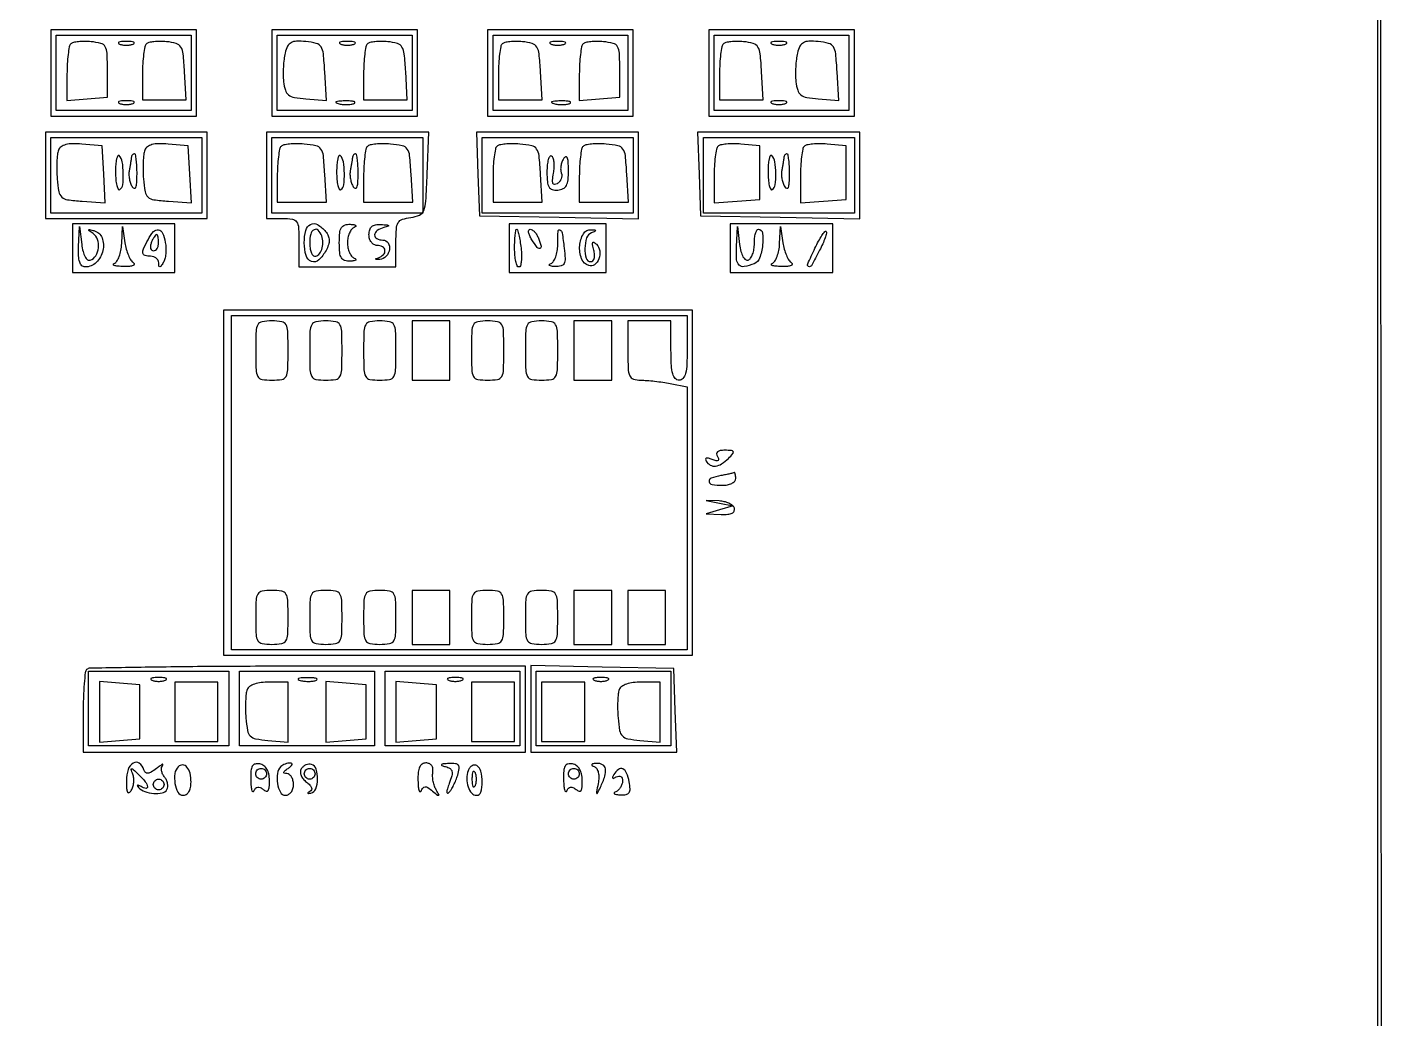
# Model space of a CAD drawing. Extents: x 4 to 1603, y 7 to 792.
# Drawn here: x 1351.6 to 1603, y 417.5 to 601.5 of the extents above; entities that cross this region are included whole.
import ezdxf

# ---------------------------------------------------------------- set-up
doc = ezdxf.new("R2010")
doc.units = 0

msp = doc.modelspace()

# ---------------------------------------------------------------- linework, layer by layer
msp.add_lwpolyline([(1351, 678), (1553, 678), (1552.80414, 734.25, 0.000623), (1552.704277, 755.375293, 0.001263), (1552.563051, 771.99375, 0.001197), (1552.405327, 783.747358, 0.966762), (1552.25845, 783.75), (1551.90862, 777), (1511.95431, 777), (1472, 777), (1472, 783.5), (1472, 790), (1499.336341, 790, 0.001757), (1512.466589, 790.046141, 0.00079), (1529.706332, 790.194555, 0.000782), (1547.917775, 790.408616, 0.001066), (1564.336341, 790.662314), (1602, 791.324629), (1602, 399.662314)], format="xyb")
for points in [[(4.463028, 790.750623, 0.090794), (4.267848, 789.688086, 0.000004), (4.202933, 675.011121, 0.000189), (4.180203, 548.51456, 0.000114), (4.244173, 398.5), (4.5, 7.5), (803.751263, 7.249377), (1603.002525, 6.998755), (1602.751263, 399.249377), (1602.5, 791.5), (803.718854, 791.750623, 0.000059), (387.797189, 791.831666, 0.000332), (164.795027, 791.700628, 0.000012), (5.544081, 791.497643, 0.311183)], [(1359.71406, 598.380727, 0.15038), (1359.434187, 597.852045, 0.015426), (1359.209755, 596.438898, 0.018142), (1359.052116, 594.699347, 0.013524), (1359, 592.772968), (1359, 587.879269), (1362.75, 588.189635), (1366.5, 588.5), (1366.5, 593.5, 0.010841), (1366.431656, 596.651797, 0.11983), (1366.083333, 597.854592, 0.200681), (1365.279819, 598.470885, 0.040158), (1363.46406, 598.797393, 0.023563), (1362.249413, 598.85882, 0.028525), (1361.110172, 598.797672, 0.029193), (1360.179428, 598.638837, 0.140413)], [(1368.75, 598.337719, 0.057986), (1369.320008, 598.181385, 0.037979), (1370, 598.12966, 0.037979), (1370.679992, 598.181385, 0.057986), (1371.25, 598.337719, 0.174857), (1371.459382, 598.525001, 0.447206), (1371.398438, 598.693942, 0.078554), (1370.89144, 598.810911, 0.017491), (1370, 598.842105, 0.017491), (1369.10856, 598.810911, 0.078554), (1368.601562, 598.693942, 0.447206), (1368.540618, 598.525001, 0.174857)], [(1373.71406, 598.380727, 0.149786), (1373.434276, 597.853698, 0.015667), (1373.209755, 596.45663, 0.018316), (1373.052124, 594.736579, 0.013691), (1373, 592.833333), (1373, 588), (1377.05226, 588), (1381.104519, 588), (1380.80226, 593.25, 0.010772), (1380.542779, 596.525481, 0.110728), (1380.116842, 597.805833, 0.190557), (1379.264449, 598.457175, 0.04459), (1377.46406, 598.797393, 0.023563), (1376.249413, 598.85882, 0.028525), (1375.110172, 598.797672, 0.029193), (1374.179428, 598.638837, 0.140413)], [(1399.45623, 596.681629, 0.031282), (1399.244664, 595.540768, 0.016835), (1399.120101, 594.115094, 0.016705), (1399.090641, 592.647877, 0.025119), (1399.171918, 591.370829, 0.045058), (1399.499901, 589.784181, 0.156345), (1400.087773, 588.932364, 0.121568), (1401.157745, 588.461468, 0.022603), (1403.304466, 588.186388), (1407.108931, 587.872775), (1406.804466, 593.186388, 0.010365), (1406.540933, 596.559627, 0.115644), (1406.108324, 597.826922, 0.192433), (1405.22971, 598.469356, 0.038715), (1403.284312, 598.810799, 0.028595), (1401.544215, 598.879005, 0.123012), (1400.551062, 598.611831, 0.153083), (1399.918742, 597.945747, 0.05247)], [(1409.75, 598.337719, 0.057986), (1410.320008, 598.181385, 0.037979), (1411, 598.12966, 0.037979), (1411.679992, 598.181385, 0.057986), (1412.25, 598.337719, 0.174857), (1412.459382, 598.525001, 0.447206), (1412.398438, 598.693942, 0.078554), (1411.89144, 598.810911, 0.017491), (1411, 598.842105, 0.017491), (1410.10856, 598.810911, 0.078554), (1409.601562, 598.693942, 0.447206), (1409.540618, 598.525001, 0.174857)], [(1414.71406, 598.380727, 0.149786), (1414.434276, 597.853698, 0.015667), (1414.209755, 596.45663, 0.018316), (1414.052124, 594.736579, 0.013691), (1414, 592.833333), (1414, 588), (1418.05226, 588), (1422.104519, 588), (1421.80226, 593.25, 0.010772), (1421.542779, 596.525481, 0.110728), (1421.116842, 597.805833, 0.190557), (1420.264449, 598.457175, 0.04459), (1418.46406, 598.797393, 0.023563), (1417.249413, 598.85882, 0.028525), (1416.110172, 598.797672, 0.029193), (1415.179428, 598.638837, 0.140413)], [(1439.71406, 598.380727, 0.149786), (1439.434276, 597.853698, 0.015667), (1439.209755, 596.45663, 0.018316), (1439.052124, 594.736579, 0.013691), (1439, 592.833333), (1439, 588), (1443.05226, 588), (1447.104519, 588), (1446.80226, 593.25, 0.010772), (1446.542779, 596.525481, 0.110728), (1446.116842, 597.805833, 0.190557), (1445.264449, 598.457175, 0.04459), (1443.46406, 598.797393, 0.023563), (1442.249413, 598.85882, 0.028525), (1441.110172, 598.797672, 0.029193), (1440.179428, 598.638837, 0.140413)], [(1448.75, 598.337719, 0.057986), (1449.320008, 598.181385, 0.037979), (1450, 598.12966, 0.037979), (1450.679992, 598.181385, 0.057986), (1451.25, 598.337719, 0.174857), (1451.459382, 598.525001, 0.447206), (1451.398438, 598.693942, 0.078554), (1450.89144, 598.810911, 0.017491), (1450, 598.842105, 0.017491), (1449.10856, 598.810911, 0.078554), (1448.601562, 598.693942, 0.447206), (1448.540618, 598.525001, 0.174857)], [(1454.71406, 598.380727, 0.15038), (1454.434187, 597.852045, 0.015426), (1454.209755, 596.438898, 0.018142), (1454.052116, 594.699347, 0.013524), (1454, 592.772968), (1454, 587.879269), (1457.75, 588.189635), (1461.5, 588.5), (1461.5, 593.5, 0.010841), (1461.431656, 596.651797, 0.11983), (1461.083333, 597.854592, 0.200681), (1460.279819, 598.470885, 0.040158), (1458.46406, 598.797393, 0.023563), (1457.249413, 598.85882, 0.028525), (1456.110172, 598.797672, 0.029193), (1455.179428, 598.638837, 0.140413)], [(1480.71406, 598.380727, 0.149786), (1480.434276, 597.853698, 0.015667), (1480.209755, 596.45663, 0.018316), (1480.052124, 594.736579, 0.013691), (1480, 592.833333), (1480, 588), (1484.05226, 588), (1488.104519, 588), (1487.80226, 593.25, 0.010772), (1487.542779, 596.525481, 0.110728), (1487.116842, 597.805833, 0.190557), (1486.264449, 598.457175, 0.04459), (1484.46406, 598.797393, 0.023563), (1483.249413, 598.85882, 0.028525), (1482.110172, 598.797672, 0.029193), (1481.179428, 598.638837, 0.140413)], [(1489.75, 598.337719, 0.057986), (1490.320008, 598.181385, 0.037979), (1491, 598.12966, 0.037979), (1491.679992, 598.181385, 0.057986), (1492.25, 598.337719, 0.174857), (1492.459382, 598.525001, 0.447206), (1492.398438, 598.693942, 0.078554), (1491.89144, 598.810911, 0.017491), (1491, 598.842105, 0.017491), (1490.10856, 598.810911, 0.078554), (1489.601562, 598.693942, 0.447206), (1489.540618, 598.525001, 0.174857)], [(1494.45623, 596.681629, 0.031282), (1494.244664, 595.540768, 0.016835), (1494.120101, 594.115094, 0.016705), (1494.090641, 592.647877, 0.025119), (1494.171918, 591.370829, 0.045058), (1494.499901, 589.784181, 0.156345), (1495.087773, 588.932364, 0.121568), (1496.157745, 588.461468, 0.022603), (1498.304466, 588.186388), (1502.108931, 587.872775), (1501.804466, 593.186388, 0.010365), (1501.540933, 596.559627, 0.115644), (1501.108324, 597.826922, 0.192433), (1500.22971, 598.469356, 0.038715), (1498.284312, 598.810799, 0.028595), (1496.544215, 598.879005, 0.123012), (1495.551062, 598.611831, 0.153083), (1494.918742, 597.945747, 0.05247)], [(1368.75, 587.337719, 0.057986), (1369.320008, 587.181385, 0.037979), (1370, 587.12966, 0.037979), (1370.679992, 587.181385, 0.057986), (1371.25, 587.337719, 0.174857), (1371.459382, 587.525001, 0.447206), (1371.398438, 587.693942, 0.078554), (1370.89144, 587.810911, 0.017491), (1370, 587.842105, 0.017491), (1369.10856, 587.810911, 0.078554), (1368.601562, 587.693942, 0.447206), (1368.540618, 587.525001, 0.174857)], [(1409.269032, 587.307009, 0.037336), (1410.036634, 587.167106, 0.029507), (1410.880008, 587.127736, 0.030339), (1411.671085, 587.185595, 0.06278), (1412.269032, 587.344063, 0.31318), (1412.386009, 587.52287, 0.333666), (1412.257153, 587.684921, 0.052471), (1411.580113, 587.787295, 0.014395), (1410.5, 587.805051, 0.012823), (1409.431793, 587.764444, 0.080377), (1408.900903, 587.643467, 0.597527), (1408.883358, 587.48334, 0.087174)], [(1449.269032, 587.307009, 0.037336), (1450.036634, 587.167106, 0.029507), (1450.880008, 587.127736, 0.030339), (1451.671085, 587.185595, 0.06278), (1452.269032, 587.344063, 0.31318), (1452.386009, 587.52287, 0.333666), (1452.257153, 587.684921, 0.052471), (1451.580113, 587.787295, 0.014395), (1450.5, 587.805051, 0.012823), (1449.431793, 587.764444, 0.080377), (1448.900903, 587.643467, 0.597527), (1448.883358, 587.48334, 0.087174)], [(1489.75, 587.337719, 0.057986), (1490.320008, 587.181385, 0.037979), (1491, 587.12966, 0.037979), (1491.679992, 587.181385, 0.057986), (1492.25, 587.337719, 0.174857), (1492.459382, 587.525001, 0.447206), (1492.398438, 587.693942, 0.078554), (1491.89144, 587.810911, 0.017491), (1491, 587.842105, 0.017491), (1490.10856, 587.810911, 0.078554), (1489.601562, 587.693942, 0.447206), (1489.540618, 587.525001, 0.174857)], [(1396, 574), (1396, 566), (1399, 566, -0.036189), (1400.801169, 565.869465, -0.212646), (1401.583333, 565.375, -0.135673), (1401.931492, 564.318399, -0.012152), (1402, 561.5), (1402, 557), (1411, 557), (1420, 557), (1420, 561.433578, -0.014484), (1420.076661, 564.079445, -0.117249), (1420.422909, 565.233998, -0.186401), (1421.185299, 565.847278, -0.048613), (1422.75, 566.183578, 0.075009), (1424.372328, 566.622623, 0.201703), (1425.178324, 567.47285, 0.075639), (1425.549502, 569.217355, 0.005246), (1425.792064, 574.25), (1426.084129, 582), (1411.042064, 582), (1396, 582)], [(1357.425329, 578.666006, 0.064188), (1357.229272, 577.858585, 0.016121), (1357.12383, 576.505476, 0.016193), (1357.103223, 574.93786, 0.015679), (1357.183365, 573.355161, 0.022208), (1357.488076, 570.95652, 0.16817), (1358.031004, 569.972053, 0.14994), (1359.097219, 569.475403, 0.016583), (1361.804346, 569.189847), (1366.108691, 568.879693), (1365.804346, 574.189847), (1365.5, 579.5), (1361.741963, 579.810844, 0.024667), (1360.013085, 579.86827, 0.060857), (1358.757899, 579.69435, 0.091132), (1357.910038, 579.294148, 0.146438)], [(1373.425329, 578.666006, 0.064188), (1373.229272, 577.858585, 0.016121), (1373.12383, 576.505476, 0.016193), (1373.103223, 574.93786, 0.015679), (1373.183365, 573.355161, 0.022208), (1373.488076, 570.95652, 0.16817), (1374.031004, 569.972053, 0.14994), (1375.097219, 569.475403, 0.016583), (1377.804346, 569.189847), (1382.108691, 568.879693), (1381.804346, 574.189847), (1381.5, 579.5), (1377.741963, 579.810844, 0.024667), (1376.013085, 579.86827, 0.060857), (1374.757899, 579.69435, 0.091132), (1373.910038, 579.294148, 0.146438)], [(1398.714259, 579.380925, 0.149772), (1398.434399, 578.853788, 0.015672), (1398.209813, 577.456688, 0.01832), (1398.052139, 575.736593, 0.013695), (1398, 573.833333), (1398, 569), (1402.55226, 569), (1407.104519, 569), (1406.80226, 574.25, 0.010352), (1406.535239, 577.657053, 0.127257), (1406.089284, 578.870946, 0.192958), (1405.170321, 579.478741, 0.029794), (1402.964259, 579.797592, 0.020091), (1401.558152, 579.859209, 0.025341), (1400.257328, 579.797953, 0.024855), (1399.200341, 579.640985, 0.148137)], [(1414.714259, 579.380925, 0.149772), (1414.434399, 578.853788, 0.015672), (1414.209813, 577.456688, 0.01832), (1414.052139, 575.736593, 0.013695), (1414, 573.833333), (1414, 569), (1418.55226, 569), (1423.104519, 569), (1422.80226, 574.25, 0.010352), (1422.535239, 577.657053, 0.127257), (1422.089284, 578.870946, 0.192958), (1421.170321, 579.478741, 0.029794), (1418.964259, 579.797592, 0.020091), (1417.558152, 579.859209, 0.025341), (1416.257328, 579.797953, 0.024855), (1415.200341, 579.640985, 0.148137)], [(1438.714259, 579.380925, 0.149772), (1438.434399, 578.853788, 0.015672), (1438.209813, 577.456688, 0.01832), (1438.052139, 575.736593, 0.013695), (1438, 573.833333), (1438, 569), (1442.55226, 569), (1447.104519, 569), (1446.80226, 574.25, 0.010352), (1446.535239, 577.657053, 0.127257), (1446.089284, 578.870946, 0.192958), (1445.170321, 579.478741, 0.029794), (1442.964259, 579.797592, 0.020091), (1441.558152, 579.859209, 0.025341), (1440.257328, 579.797953, 0.024855), (1439.200341, 579.640985, 0.148137)], [(1454.714259, 579.380925, 0.149772), (1454.434399, 578.853788, 0.015672), (1454.209813, 577.456688, 0.01832), (1454.052139, 575.736593, 0.013695), (1454, 573.833333), (1454, 569), (1458.55226, 569), (1463.104519, 569), (1462.80226, 574.25, 0.010352), (1462.535239, 577.657053, 0.127257), (1462.089284, 578.870946, 0.192958), (1461.170321, 579.478741, 0.029794), (1458.964259, 579.797592, 0.020091), (1457.558152, 579.859209, 0.025341), (1456.257328, 579.797953, 0.024855), (1455.200341, 579.640985, 0.148137)], [(1479.714259, 579.380925, 0.150339), (1479.434314, 578.852211, 0.015442), (1479.209813, 577.439798, 0.018154), (1479.052131, 575.70113, 0.013536), (1479, 573.775836), (1479, 568.885004), (1483.25, 569.192502), (1487.5, 569.5), (1487.5, 574.5), (1487.5, 579.5), (1483.964259, 579.797592, 0.020091), (1482.558152, 579.859209, 0.025341), (1481.257328, 579.797953, 0.024855), (1480.200341, 579.640985, 0.148137)], [(1495.714259, 579.380925, 0.150339), (1495.434314, 578.852211, 0.015442), (1495.209813, 577.439798, 0.018154), (1495.052131, 575.70113, 0.013536), (1495, 573.775836), (1495, 568.885004), (1499.25, 569.192502), (1503.5, 569.5), (1503.5, 574.5), (1503.5, 579.5), (1499.964259, 579.797592, 0.020091), (1498.558152, 579.859209, 0.025341), (1497.257328, 579.797953, 0.024855), (1496.200341, 579.640985, 0.148137)], [(1368, 574.60765, 0.019963), (1368.055744, 573.212044, 0.039579), (1368.230953, 572.119122, 0.062268), (1368.484783, 571.449747, 0.433901), (1368.786222, 571.367878, 0.229119), (1369.336734, 572.232911, 0.03355), (1369.441981, 574.369344, 0.035564), (1369.248818, 576.53522, 0.157624), (1368.673899, 577.659434, 0.499401), (1368.417338, 577.623033, 0.071669), (1368.197958, 577.040956, 0.037314), (1368.047184, 575.991858, 0.017039)], [(1370.923489, 577.25, -0.012164), (1370.873569, 576.855882, -0.003452), (1370.776823, 576.245618, -0.003475), (1370.657976, 575.557714, -0.003671), (1370.531643, 574.88402, 0.057073), (1370.474872, 574.164075, 0.037417), (1370.566419, 573.336179, 0.037439), (1370.780144, 572.532031, 0.05755), (1371.092841, 571.88402, 0.188294), (1371.462196, 571.612447, 0.385592), (1371.757347, 571.763964, 0.076267), (1371.935289, 572.606092, 0.012979), (1371.984687, 574.25, 0.012521), (1371.954553, 575.68771, 0.020638), (1371.848627, 576.898438, 0.015839), (1371.69684, 577.837721, 0.359064), (1371.5, 578, 0.142002), (1371.303299, 577.942986, 0.088029), (1371.1244, 577.779688, 0.075298), (1370.990079, 577.536733, 0.06335)], [(1409, 574.60765, 0.019963), (1409.055744, 573.212044, 0.039579), (1409.230953, 572.119122, 0.062268), (1409.484783, 571.449747, 0.433901), (1409.786222, 571.367878, 0.229119), (1410.336734, 572.232911, 0.03355), (1410.441981, 574.369344, 0.035564), (1410.248818, 576.53522, 0.157624), (1409.673899, 577.659434, 0.499401), (1409.417338, 577.623033, 0.071669), (1409.197958, 577.040956, 0.037314), (1409.047184, 575.991858, 0.017039)], [(1411.923489, 577.25, -0.012164), (1411.873569, 576.855882, -0.003452), (1411.776823, 576.245618, -0.003475), (1411.657976, 575.557714, -0.003671), (1411.531643, 574.88402, 0.057073), (1411.474872, 574.164075, 0.037417), (1411.566419, 573.336179, 0.037439), (1411.780144, 572.532031, 0.05755), (1412.092841, 571.88402, 0.188294), (1412.462196, 571.612447, 0.385592), (1412.757347, 571.763964, 0.076267), (1412.935289, 572.606092, 0.012979), (1412.984687, 574.25, 0.012521), (1412.954553, 575.68771, 0.020638), (1412.848627, 576.898438, 0.015839), (1412.69684, 577.837721, 0.359064), (1412.5, 578, 0.142002), (1412.303299, 577.942986, 0.088029), (1412.1244, 577.779688, 0.075298), (1411.990079, 577.536733, 0.06335)], [(1448, 574.621166, 0.020899), (1448.07745, 572.769023, 0.114278), (1448.382214, 571.821366, 0.195567), (1448.982434, 571.369025, 0.083882), (1450, 571.274953, 0.090232), (1450.990844, 571.533413, 0.161878), (1451.596142, 572.104254, 0.101347), (1451.906775, 573.138748, 0.023513), (1451.984687, 574.962804, 0.012675), (1451.937334, 576.557899, 0.087243), (1451.759957, 577.318635, 0.424565), (1451.464046, 577.431599, 0.142988), (1451.077207, 577.090684, 0.056327), (1450.771034, 576.459809, 0.045864), (1450.586838, 575.731241, 0.047586), (1450.543449, 575.019273, 0.083235), (1450.660694, 574.441834, -0.099522), (1450.750609, 573.911719, -0.081342), (1450.640258, 573.346168, -0.079258), (1450.350735, 572.832451, -0.086672), (1449.923185, 572.452526, -0.124038), (1449.408769, 572.289581, -0.331539), (1449.105739, 572.488258, -0.116625), (1449.030131, 573.126029, -0.018673), (1449.220902, 574.375242, 0.032659), (1449.352869, 575.437598, 0.042155), (1449.327355, 576.41989, 0.047851), (1449.165123, 577.196813, 0.180869), (1448.865891, 577.582884, 0.395964), (1448.535843, 577.515819, 0.083153), (1448.254355, 576.933629, 0.047654), (1448.061329, 575.925597, 0.023495)], [(1489, 574.60765, 0.019963), (1489.055744, 573.212044, 0.039579), (1489.230953, 572.119122, 0.062268), (1489.484783, 571.449747, 0.433901), (1489.786222, 571.367878, 0.229119), (1490.336734, 572.232911, 0.03355), (1490.441981, 574.369344, 0.035564), (1490.248818, 576.53522, 0.157624), (1489.673899, 577.659434, 0.499401), (1489.417338, 577.623033, 0.071669), (1489.197958, 577.040956, 0.037314), (1489.047184, 575.991858, 0.017039)], [(1491.923489, 577.25, -0.012164), (1491.873569, 576.855882, -0.003452), (1491.776823, 576.245618, -0.003475), (1491.657976, 575.557714, -0.003671), (1491.531643, 574.88402, 0.057073), (1491.474872, 574.164075, 0.037417), (1491.566419, 573.336179, 0.037439), (1491.780144, 572.532031, 0.05755), (1492.092841, 571.88402, 0.188294), (1492.462196, 571.612447, 0.385592), (1492.757347, 571.763964, 0.076267), (1492.935289, 572.606092, 0.012979), (1492.984687, 574.25, 0.012521), (1492.954553, 575.68771, 0.020638), (1492.848627, 576.898438, 0.015839), (1492.69684, 577.837721, 0.359064), (1492.5, 578, 0.142002), (1492.303299, 577.942986, 0.088029), (1492.1244, 577.779688, 0.075298), (1491.990079, 577.536733, 0.06335)], [(1363.317886, 558.272162, 0.178836), (1364.327549, 559.08086, 0.109038), (1364.820168, 560.546136, 0.106104), (1364.655829, 562.115884, 0.162228), (1363.848393, 563.206304, -0.005656), (1363.117341, 563.731609, -0.312513), (1363.065253, 563.883376, -0.403675), (1363.185467, 563.953533, -0.006782), (1364, 563.743265, -0.235946), (1365.499585, 562.402309, -0.154687), (1365.666859, 560.044519, -0.139221), (1364.42827, 557.844582, -0.197862), (1362.377555, 557, -0.195996), (1361.777066, 557.244791, -0.121262), (1361.369641, 557.90151, -0.067189), (1361.162543, 559.041158, -0.022062), (1361.160037, 560.75), (1361.320074, 564.5), (1361.727923, 561.189295, 0.030425), (1361.972259, 559.872042, 0.063785), (1362.349908, 558.90307, 0.103307), (1362.813252, 558.358423, 0.250393)], [(1371.340233, 557.768563, -0.290788), (1371.465594, 557.501001, -0.279925), (1371.278068, 557.266087, -0.071429), (1370.580742, 557.118468, -0.021805), (1369.5, 557.09426, -0.015875), (1368.421555, 557.151423, -0.057351), (1367.748437, 557.287365, -0.328904), (1367.617967, 557.469571, -0.302003), (1367.75, 557.662281, 0.158211), (1368.241213, 558.073802, 0.048871), (1368.676826, 558.948712, 0.043383), (1369.000387, 560.084243, 0.035914), (1369.149832, 561.333333), (1369.299664, 564.5), (1369.740065, 561.50325, 0.031255), (1369.9941, 560.301997, 0.033488), (1370.391779, 559.170026, 0.035596), (1370.863742, 558.254461, 0.114751)], [(1377.232393, 561.564646, -0.037993), (1377.349091, 560.535721, -0.033722), (1377.316299, 559.4585, -0.035292), (1377.151765, 558.490738, -0.081726), (1376.864283, 557.814646, -0.014819), (1376.434473, 557.179296, -0.221097), (1376.206593, 557.051472, -0.398344), (1376.056536, 557.173354, -0.029567), (1376.015313, 557.75, 0.118755), (1375.894248, 558.226808, 0.099323), (1375.563873, 558.632812, 0.09112), (1375.07407, 558.905509, 0.081749), (1374.5, 559, -0.065247), (1373.467885, 559.13526, -0.298334), (1373.08382, 559.564141, -0.145547), (1373.196307, 560.370564, -0.015936), (1374.035184, 562.065741, -0.051609), (1375.045469, 563.559969, -0.262976), (1375.950337, 563.899368, -0.261241), (1376.712644, 563.299727, -0.051126)], [(1406.946949, 563.563922, -0.065019), (1407.447597, 562.770445, -0.102377), (1407.629792, 561.988684, -0.089281), (1407.496137, 561.122887, -0.040058), (1407.03421, 560.063922, -0.080753), (1405.685153, 558.298695, -0.281899), (1404.341253, 558.015693, -0.244305), (1403.325481, 559.106955, -0.067694), (1403, 561.5, -0.060298), (1403.276211, 563.782062, -0.215256), (1404.162003, 564.91182, -0.26374), (1405.441084, 564.868412, -0.082288)], [(1404, 561.5, 0.034869), (1404.066859, 560.542463, 0.053056), (1404.269271, 559.734375, 0.069203), (1404.56511, 559.179239, 0.240212), (1404.916667, 559, 0.209296), (1405.681601, 559.334864, 0.101579), (1406.244098, 560.266768, 0.084394), (1406.462174, 561.520578, 0.089289), (1406.245704, 562.75, 0.104278), (1405.586255, 563.801368, 0.339929), (1404.824358, 563.914523, 0.207133), (1404.197387, 563.097267, 0.061555)], [(1412.25, 564.337719, 0.133037), (1411.771054, 563.975095, 0.060902), (1411.367188, 563.29608, 0.054085), (1411.092738, 562.42994, 0.049739), (1411, 561.5, 0.049739), (1411.092738, 560.57006, 0.054085), (1411.367188, 559.70392, 0.060902), (1411.771054, 559.024905, 0.133037), (1412.25, 558.662281, -0.095988), (1412.554893, 558.464732, -0.45688), (1412.545312, 558.282867, -0.132944), (1412.203073, 558.139498, -0.023233), (1411.5, 558.078947, -0.085924), (1410.489697, 558.213061, -0.186716), (1409.887218, 558.692917, -0.111068), (1409.579681, 559.660307, -0.021646), (1409.5, 561.5, -0.021646), (1409.579681, 563.339693, -0.111068), (1409.887218, 564.307083, -0.186716), (1410.489697, 564.786939, -0.085924), (1411.5, 564.921053, -0.023233), (1412.203073, 564.860502, -0.132944), (1412.545312, 564.717133, -0.45688), (1412.554893, 564.535268, -0.095988)], [(1417.75, 564.310674, 0.084858), (1416.515944, 563.752278, 0.228942), (1416.045041, 562.941972, 0.308188), (1416.43638, 562.260998, 0.113307), (1417.573324, 562, -0.252185), (1418.545998, 561.476094, -0.188271), (1418.805141, 560.263104, -0.149049), (1418.173101, 558.979778, -0.188426), (1416.988516, 558.415192, -0.010809), (1416.41495, 558.38611, -0.241247), (1416.269139, 558.45554, -0.493409), (1416.296797, 558.557952, -0.016609), (1416.75, 558.727033, 0.113186), (1417.679866, 559.296225, 0.230361), (1417.961349, 560.083752, 0.247674), (1417.512453, 560.746813, 0.12314), (1416.5, 561, -0.130775), (1415.924246, 561.153209, -0.10214), (1415.4375, 561.583333, -0.08892), (1415.111864, 562.230589, -0.072314), (1415, 563, -0.070109), (1415.129471, 563.918817, -0.149531), (1415.51675, 564.514025, -0.135122), (1416.202334, 564.827186, -0.052892), (1417.25, 564.883999, -0.005718), (1418.392295, 564.812001, -0.197309), (1418.62878, 564.693656, -0.541772), (1418.5883, 564.550633, -0.01159)], [(1443.189793, 560.5, -0.021273), (1443.288833, 559.158231, -0.035585), (1443.243606, 558.028125, -0.041434), (1443.083903, 557.215092, -0.335283), (1442.799199, 557, -0.307262), (1442.488963, 557.210524, -0.038489), (1442.234765, 558.028125, -0.034612), (1442.057786, 559.158554, -0.021529), (1442, 560.5, -0.010473), (1442.028111, 561.841922, -0.017314), (1442.114737, 562.971875, -0.011422), (1442.235453, 563.867463, -0.368991), (1442.390594, 564, -0.337893), (1442.561027, 563.869979, -0.010728), (1442.786479, 562.971875, -0.016747), (1443.004996, 561.841768, -0.010324)], [(1446.41655, 562.356872, -0.023359), (1446.914968, 560.851327, -0.420577), (1446.68543, 560.453433, -0.305166), (1446.160953, 560.63959, -0.019778), (1445.203671, 562.045478, -0.03178), (1444.798919, 562.795782, -0.067431), (1444.60642, 563.425859, -0.130593), (1444.646578, 563.834884, -0.31296), (1444.884537, 564, -0.147285), (1445.275462, 563.882291, -0.058929), (1445.706429, 563.517331, -0.051509), (1446.108616, 562.985515, -0.044569)], [(1451.189793, 560.5, -0.017329), (1451.349009, 558.552292, -0.12415), (1451.162802, 557.634297, -0.223224), (1450.618, 557.189768, -0.071031), (1449.549199, 557.078947, -0.022728), (1448.827727, 557.139661, -0.125937), (1448.46914, 557.282867, -0.457969), (1448.45429, 557.464979, -0.102787), (1448.75, 557.662281, 0.156004), (1449.230111, 558.060995, 0.054536), (1449.632812, 558.875274, 0.047701), (1449.907737, 559.930008, 0.039935), (1450, 561.083333, -0.010145), (1450.052614, 563.676173, -0.541786), (1450.408812, 563.888329, -0.246607), (1450.813298, 563.335182, -0.007902)], [(1456.25, 563.337719, 0.221976), (1455.35992, 562.38305, 0.072263), (1455.026907, 560.434367, 0.080819), (1455.275509, 558.621821, 0.329505), (1456.116631, 558, 0.201535), (1456.512706, 558.166405, 0.131144), (1456.760359, 558.604497, 0.084489), (1456.818854, 559.289931, 0.043111), (1456.672581, 560.14405, -0.014405), (1456.441745, 561.143559, -0.163596), (1456.492068, 561.540333, -0.456411), (1456.715714, 561.600781, -0.048294), (1457.188732, 561.211268, -0.16703), (1457.774989, 560.011115, -0.118517), (1457.605348, 558.510172, -0.142517), (1456.814869, 557.429658, -0.249353), (1455.749474, 557.249708, -0.227611), (1454.422043, 558.534329, -0.106499), (1454.075355, 560.9595, -0.117669), (1454.765136, 563.154597, -0.280423), (1456.218615, 563.921053, -0.011982), (1456.873211, 563.864951, -0.36718), (1456.97782, 563.754345, -0.30932), (1456.89123, 563.611907, -0.01027)], [(1485.317886, 558.286913, 0.162113), (1485.768671, 558.632467, 0.059579), (1486.141174, 559.354427, 0.051173), (1486.388383, 560.302529, 0.041941), (1486.460579, 561.347617, -0.028178), (1486.502759, 562.363918, -0.044467), (1486.664631, 563.220863, -0.055766), (1486.909157, 563.820874, -0.274712), (1487.210579, 564, -0.381192), (1487.996641, 563.298834, -0.059409), (1487.986141, 561.033791, -0.053475), (1487.426498, 558.64536, -0.220309), (1486.418213, 557.606989, -0.041924), (1484.573288, 557.071258, -0.246365), (1483.636606, 557.344971, -0.189058), (1483.176029, 558.350079, -0.024662), (1483.160037, 560.75), (1483.320074, 564.5), (1483.727923, 561.189295, 0.030129), (1483.972404, 559.866908, 0.064617), (1484.348893, 558.902272, 0.106245), (1484.811678, 558.366958, 0.249711)], [(1493.340233, 557.768563, -0.290788), (1493.465594, 557.501001, -0.279925), (1493.278068, 557.266087, -0.071429), (1492.580742, 557.118468, -0.021805), (1491.5, 557.09426, -0.015875), (1490.421555, 557.151423, -0.057351), (1489.748437, 557.287365, -0.328904), (1489.617967, 557.469571, -0.302003), (1489.75, 557.662281, 0.158211), (1490.241213, 558.073802, 0.048871), (1490.676826, 558.948712, 0.043383), (1491.000387, 560.084243, 0.035914), (1491.149832, 561.333333), (1491.299664, 564.5), (1491.740065, 561.50325, 0.031255), (1491.9941, 560.301997, 0.033488), (1492.391779, 559.170026, 0.035596), (1492.863742, 558.254461, 0.114751)], [(1498.548056, 560.09293, -0.006409), (1497.028634, 557.244769, -0.393992), (1496.526761, 557.079968, -0.410078), (1496.346039, 557.561392, -0.006439), (1497.695403, 560.487443, -0.01281), (1498.361531, 561.796894, -0.022706), (1498.985817, 562.834561, -0.020544), (1499.517483, 563.566674, -0.448677), (1499.75296, 563.580373, -0.267888), (1499.833385, 563.28036, -0.017773), (1499.561756, 562.3932, -0.021855), (1499.132397, 561.306767, -0.014297)], [(1374.638374, 561.5, 0.055937), (1374.488865, 560.925634, 0.100118), (1374.516384, 560.440625, 0.147206), (1374.710807, 560.122486, 0.184534), (1375.031385, 560, 0.152681), (1375.400789, 560.115494, 0.098158), (1375.715469, 560.440625, 0.08088), (1375.92777, 560.926468, 0.062722), (1376, 561.5, 0.024748), (1375.971531, 562.074824, 0.039339), (1375.884553, 562.559375, 0.046727), (1375.758929, 562.903916, 0.289661), (1375.606989, 563, 0.222225), (1375.420671, 562.912889, 0.030693), (1375.160341, 562.559375, 0.030395), (1374.887494, 562.074558, 0.02136)], [(1474, 542, -0.010614), (1473.935548, 538.964058, -0.050675), (1473.6875, 537.25, -0.113455), (1473.22303, 536.337712, -0.222027), (1472.5, 536, -0.211442), (1471.784456, 536.316753, -0.118311), (1471.318182, 537.166667, -0.054498), (1471.066617, 538.752068, -0.01212), (1471, 541.5), (1471, 547), (1467, 547), (1463, 547), (1463, 541.5, 0.008843), (1463.059151, 538.155807, 0.093335), (1463.357955, 536.828947, 0.216608), (1464.042601, 536.208134, 0.077634), (1465.375, 536, -0.019329), (1466.50622, 535.956253, -0.008961), (1467.970313, 535.816406, -0.008862), (1469.504952, 535.614407, -0.0122), (1470.875, 535.375), (1474, 534.75), (1474, 510.375), (1474, 486), (1431.75, 486), (1389.5, 486), (1389.5, 517), (1389.5, 548), (1431.75, 548), (1474, 548)], [(1394, 541.5, 0.008002), (1394.057336, 537.917511, 0.11737), (1394.386364, 536.708333, 0.230406), (1395.16795, 536.152071, 0.041432), (1397, 536, 0.041432), (1398.83205, 536.152071, 0.230406), (1399.613636, 536.708333, 0.11737), (1399.942664, 537.917511, 0.008002), (1400, 541.5, 0.008002), (1399.942664, 545.082489, 0.11737), (1399.613636, 546.291667, 0.230406), (1398.83205, 546.847929, 0.041432), (1397, 547, 0.041432), (1395.16795, 546.847929, 0.230406), (1394.386364, 546.291667, 0.11737), (1394.057336, 545.082489, 0.008002)], [(1404, 541.5, 0.008002), (1404.057336, 537.917511, 0.11737), (1404.386364, 536.708333, 0.230406), (1405.16795, 536.152071, 0.041432), (1407, 536, 0.041432), (1408.83205, 536.152071, 0.230406), (1409.613636, 536.708333, 0.11737), (1409.942664, 537.917511, 0.008002), (1410, 541.5, 0.008002), (1409.942664, 545.082489, 0.11737), (1409.613636, 546.291667, 0.230406), (1408.83205, 546.847929, 0.041432), (1407, 547, 0.041432), (1405.16795, 546.847929, 0.230406), (1404.386364, 546.291667, 0.11737), (1404.057336, 545.082489, 0.008002)], [(1414, 541.5, 0.008002), (1414.057336, 537.917511, 0.11737), (1414.386364, 536.708333, 0.230406), (1415.16795, 536.152071, 0.041432), (1417, 536, 0.041432), (1418.83205, 536.152071, 0.230406), (1419.613636, 536.708333, 0.11737), (1419.942664, 537.917511, 0.008002), (1420, 541.5, 0.008002), (1419.942664, 545.082489, 0.11737), (1419.613636, 546.291667, 0.230406), (1418.83205, 546.847929, 0.041432), (1417, 547, 0.041432), (1415.16795, 546.847929, 0.230406), (1414.386364, 546.291667, 0.11737), (1414.057336, 545.082489, 0.008002)], [(1434, 541.5, 0.008002), (1434.057336, 537.917511, 0.11737), (1434.386364, 536.708333, 0.230406), (1435.16795, 536.152071, 0.041432), (1437, 536, 0.041432), (1438.83205, 536.152071, 0.230406), (1439.613636, 536.708333, 0.11737), (1439.942664, 537.917511, 0.008002), (1440, 541.5, 0.008002), (1439.942664, 545.082489, 0.11737), (1439.613636, 546.291667, 0.230406), (1438.83205, 546.847929, 0.041432), (1437, 547, 0.041432), (1435.16795, 546.847929, 0.230406), (1434.386364, 546.291667, 0.11737), (1434.057336, 545.082489, 0.008002)], [(1444, 541.5, 0.008002), (1444.057336, 537.917511, 0.11737), (1444.386364, 536.708333, 0.230406), (1445.16795, 536.152071, 0.041432), (1447, 536, 0.041432), (1448.83205, 536.152071, 0.230406), (1449.613636, 536.708333, 0.11737), (1449.942664, 537.917511, 0.008002), (1450, 541.5, 0.008002), (1449.942664, 545.082489, 0.11737), (1449.613636, 546.291667, 0.230406), (1448.83205, 546.847929, 0.041432), (1447, 547, 0.041432), (1445.16795, 546.847929, 0.230406), (1444.386364, 546.291667, 0.11737), (1444.057336, 545.082489, 0.008002)], [(1479.605028, 521.830061, -0.061279), (1479.827529, 521.346402, -0.366135), (1479.729116, 521.109141, -0.188108), (1479.36544, 521.071261, -0.024586), (1478.612107, 521.318607, 0.030019), (1477.945997, 521.529329, 0.134966), (1477.541276, 521.520447, 0.342795), (1477.403393, 521.327332, 0.128996), (1477.507079, 520.988546, 0.128742), (1478.279404, 520.2528, 0.158332), (1479.251917, 520.064742, 0.11485), (1480.393621, 520.483748, 0.051285), (1481.642857, 521.5, 0.015337), (1482.478265, 522.388293, 0.288078), (1482.537783, 522.75, 0.285487), (1482.237504, 522.962895, 0.01514), (1481.012412, 523, 0.039254), (1480.135146, 522.931022, 0.134959), (1479.619623, 522.697561, 0.234399), (1479.453492, 522.32231, 0.128163)], [(1480.25, 518.294267, 0.037154), (1478.45482, 517.80795, 0.356668), (1478.071537, 517.178238, 0.33401), (1478.61222, 516.635129, 0.035745), (1480.5, 516.5, 0.048028), (1481.456773, 516.592117, 0.068025), (1482.265625, 516.867188, 0.088204), (1482.810654, 517.272647, 0.191087), (1483, 517.75, 0.018906), (1482.982222, 518.220006, 0.036311), (1482.926563, 518.592809, 0.051756), (1482.846286, 518.831676, 0.43521), (1482.75, 518.863818, -0.065829), (1482.567853, 518.793731, -0.002963), (1481.9125, 518.640337, -0.004927), (1481.130151, 518.470194, -0.003502)], [(1480, 513.20005), (1482.5, 512.707109), (1480, 511.953235), (1477.5, 511.19936), (1480.333333, 511.09968, 0.029936), (1481.543874, 511.129572, 0.089921), (1482.338938, 511.344403, 0.172775), (1482.72336, 511.728853, 0.192439), (1482.756214, 512.25, 0.142262), (1482.423748, 512.736071, 0.061234), (1481.754611, 513.161158, 0.053664), (1480.880158, 513.466962, 0.047382), (1479.922881, 513.596496), (1477.5, 513.692991)], [(1394, 492, 0.009722), (1394.062224, 488.800013, 0.126045), (1394.4, 487.666667, 0.222479), (1395.180755, 487.14102, 0.0387), (1397, 487, 0.0387), (1398.819245, 487.14102, 0.222479), (1399.6, 487.666667, 0.126045), (1399.937776, 488.800013, 0.009722), (1400, 492, 0.009722), (1399.937776, 495.199987, 0.126045), (1399.6, 496.333333, 0.222479), (1398.819245, 496.85898, 0.0387), (1397, 497, 0.0387), (1395.180755, 496.85898, 0.222479), (1394.4, 496.333333, 0.126045), (1394.062224, 495.199987, 0.009722)], [(1404, 492, 0.009722), (1404.062224, 488.800013, 0.126045), (1404.4, 487.666667, 0.222479), (1405.180755, 487.14102, 0.0387), (1407, 487, 0.0387), (1408.819245, 487.14102, 0.222479), (1409.6, 487.666667, 0.126045), (1409.937776, 488.800013, 0.009722), (1410, 492, 0.009722), (1409.937776, 495.199987, 0.126045), (1409.6, 496.333333, 0.222479), (1408.819245, 496.85898, 0.0387), (1407, 497, 0.0387), (1405.180755, 496.85898, 0.222479), (1404.4, 496.333333, 0.126045), (1404.062224, 495.199987, 0.009722)], [(1414, 492, 0.009722), (1414.062224, 488.800013, 0.126045), (1414.4, 487.666667, 0.222479), (1415.180755, 487.14102, 0.0387), (1417, 487, 0.0387), (1418.819245, 487.14102, 0.222479), (1419.6, 487.666667, 0.126045), (1419.937776, 488.800013, 0.009722), (1420, 492, 0.009722), (1419.937776, 495.199987, 0.126045), (1419.6, 496.333333, 0.222479), (1418.819245, 496.85898, 0.0387), (1417, 497, 0.0387), (1415.180755, 496.85898, 0.222479), (1414.4, 496.333333, 0.126045), (1414.062224, 495.199987, 0.009722)], [(1434, 492, 0.009722), (1434.062224, 488.800013, 0.126045), (1434.4, 487.666667, 0.222479), (1435.180755, 487.14102, 0.0387), (1437, 487, 0.0387), (1438.819245, 487.14102, 0.222479), (1439.6, 487.666667, 0.126045), (1439.937776, 488.800013, 0.009722), (1440, 492, 0.009722), (1439.937776, 495.199987, 0.126045), (1439.6, 496.333333, 0.222479), (1438.819245, 496.85898, 0.0387), (1437, 497, 0.0387), (1435.180755, 496.85898, 0.222479), (1434.4, 496.333333, 0.126045), (1434.062224, 495.199987, 0.009722)], [(1444, 492, 0.009722), (1444.062224, 488.800013, 0.126045), (1444.4, 487.666667, 0.222479), (1445.180755, 487.14102, 0.0387), (1447, 487, 0.0387), (1448.819245, 487.14102, 0.222479), (1449.6, 487.666667, 0.126045), (1449.937776, 488.800013, 0.009722), (1450, 492, 0.009722), (1449.937776, 495.199987, 0.126045), (1449.6, 496.333333, 0.222479), (1448.819245, 496.85898, 0.0387), (1447, 497, 0.0387), (1445.180755, 496.85898, 0.222479), (1444.4, 496.333333, 0.126045), (1444.062224, 495.199987, 0.009722)], [(1362.643003, 482.30967, 0.170388), (1362.387557, 481.777958, 0.007472), (1362.188882, 479.701382, 0.011941), (1362.046677, 477.189807, 0.00817), (1362, 474.333333), (1362, 467), (1403, 467), (1444, 467), (1444, 474.965483), (1444, 482.930965), (1403.643003, 482.941819, 0.001492), (1388.124144, 482.899682, 0.002429), (1374.951992, 482.760602, 0.000336), (1363.262821, 482.572514, 0.19456)], [(1374.75, 480.337719, 0.057986), (1375.320008, 480.181385, 0.037979), (1376, 480.12966, 0.037979), (1376.679992, 480.181385, 0.057986), (1377.25, 480.337719, 0.174857), (1377.459382, 480.525001, 0.447206), (1377.398438, 480.693942, 0.078554), (1376.89144, 480.810911, 0.017491), (1376, 480.842105, 0.017491), (1375.10856, 480.810911, 0.078554), (1374.601562, 480.693942, 0.447206), (1374.540618, 480.525001, 0.174857)], [(1402.269032, 480.307009, 0.037336), (1403.036634, 480.167106, 0.029507), (1403.880008, 480.127736, 0.030339), (1404.671085, 480.185595, 0.06278), (1405.269032, 480.344063, 0.31318), (1405.386009, 480.52287, 0.333666), (1405.257153, 480.684921, 0.052471), (1404.580113, 480.787295, 0.014395), (1403.5, 480.805051, 0.012823), (1402.431793, 480.764444, 0.080377), (1401.900903, 480.643467, 0.597527), (1401.883358, 480.48334, 0.087174)], [(1429.75, 480.337719, 0.057986), (1430.320008, 480.181385, 0.037979), (1431, 480.12966, 0.037979), (1431.679992, 480.181385, 0.057986), (1432.25, 480.337719, 0.174857), (1432.459382, 480.525001, 0.447206), (1432.398438, 480.693942, 0.078554), (1431.89144, 480.810911, 0.017491), (1431, 480.842105, 0.017491), (1430.10856, 480.810911, 0.078554), (1429.601562, 480.693942, 0.447206), (1429.540618, 480.525001, 0.174857)], [(1456.75, 480.337719, 0.057986), (1457.320008, 480.181385, 0.037979), (1458, 480.12966, 0.037979), (1458.679992, 480.181385, 0.057986), (1459.25, 480.337719, 0.174857), (1459.459382, 480.525001, 0.447206), (1459.398438, 480.693942, 0.078554), (1458.89144, 480.810911, 0.017491), (1458, 480.842105, 0.017491), (1457.10856, 480.810911, 0.078554), (1456.601562, 480.693942, 0.447206), (1456.540618, 480.525001, 0.174857)], [(1392.401981, 478.605161, 0.065634), (1392.214583, 477.823593, 0.015659), (1392.116972, 476.487603, 0.015832), (1392.101498, 474.93339, 0.015062), (1392.183365, 473.355161, 0.021678), (1392.477724, 471.018178, 0.152348), (1392.99211, 470.008082, 0.156673), (1393.982424, 469.484188, 0.023303), (1396.25, 469.189635), (1400, 468.879269), (1400, 474.439635), (1400, 480), (1396.468615, 480, 0.032742), (1395.005698, 479.904099, 0.049916), (1393.767735, 479.613362, 0.061912), (1392.857887, 479.169259, 0.157953)], [(1461.401981, 478.605161, 0.065634), (1461.214583, 477.823593, 0.015659), (1461.116972, 476.487603, 0.015832), (1461.101498, 474.93339, 0.015062), (1461.183365, 473.355161, 0.021678), (1461.477724, 471.018178, 0.152348), (1461.99211, 470.008082, 0.156673), (1462.982424, 469.484188, 0.023303), (1465.25, 469.189635), (1469, 468.879269), (1469, 474.439635), (1469, 480), (1465.468615, 480, 0.032742), (1464.005698, 479.904099, 0.049916), (1462.767735, 479.613362, 0.061912), (1461.857887, 479.169259, 0.157953)], [(1370.015313, 461.75, 0.012996), (1370.060945, 460.264213, 0.100675), (1370.236859, 459.595859, 0.445617), (1370.527433, 459.514079, 0.111046), (1370.922793, 459.909316, 0.069692), (1371.220047, 460.565746, 0.047403), (1371.376187, 461.371909, 0.047251), (1371.377959, 462.196732, 0.067415), (1371.213434, 462.909316, -0.013352), (1370.90632, 463.791998, -0.533131), (1371.013945, 463.927436, -0.172156), (1371.301067, 463.798787, -0.004649), (1372.305954, 462.821429, -0.025345), (1373.513614, 461.496978, -0.123427), (1373.94552, 460.58669, -0.522647), (1373.652437, 460.281885, -0.091249), (1372.75, 460.601308, 0.017319), (1372.298716, 460.840604, 0.183823), (1372.09507, 460.858845, 0.507576), (1372.055194, 460.751989, 0.039005), (1372.27577, 460.467889, 0.121769), (1373.42476, 459.698085, 0.067637), (1375.082852, 459.339677, 0.07135), (1376.658232, 459.441659, 0.205345), (1377.535703, 460.057769, 0.116586), (1377.699001, 460.548155, 0.069238), (1377.668724, 461.166442, 0.063269), (1377.459201, 461.812618, 0.063284), (1377.094766, 462.385814, -0.063665), (1376.738255, 462.947488, -0.071364), (1376.551606, 463.559709, -0.081402), (1376.556717, 464.126878, -0.13364), (1376.758676, 464.559042, 0.211133), (1376.801216, 464.703325, 0.517228), (1376.720404, 464.746086, 0.037921), (1376.282799, 464.481515, 0.00868), (1375.587379, 463.967032, -0.022911), (1374.610722, 463.286613, -0.118027), (1373.990993, 463.075921, -0.229554), (1373.564208, 463.235855, -0.10951), (1373.254045, 463.75, 0.153703), (1372.393549, 464.930987, 0.306409), (1371.288948, 464.976794, 0.17667), (1370.333835, 463.765912, 0.080886)], [(1379.63948, 464.306147, 0.162768), (1379.006107, 463.036371, 0.075333), (1379.025504, 461.170117, 0.083344), (1379.573977, 459.553459, 0.276062), (1380.5, 459, 0.1393), (1381.115743, 459.17494, 0.117066), (1381.596373, 459.656831, 0.088683), (1381.900008, 460.430217, 0.049343), (1382, 461.440983, 0.056552), (1381.813511, 463.084539, 0.11631), (1381.244782, 464.239559, 0.2139), (1380.461201, 464.627999, 0.209008)], [(1393.078947, 461.823324, 0.014937), (1393.143288, 460.624606, 0.050651), (1393.286954, 459.855674, 0.280486), (1393.476797, 459.683042, 0.359444), (1393.676193, 459.791738, -0.076955), (1393.980305, 460.304659, -0.179568), (1394.360445, 460.525685, -0.159494), (1394.826353, 460.457643, -0.057911), (1395.393053, 460.088758, 0.099129), (1395.945795, 459.790294, 0.328886), (1396.312866, 459.91931, 0.134265), (1396.516298, 460.512471, 0.020125), (1396.545807, 461.783444, 0.047), (1396.414775, 462.959469, 0.082854), (1396.062046, 463.868286, 0.102409), (1395.49885, 464.48551, 0.109647), (1394.75, 464.809747, 0.101738), (1393.891773, 464.798942, 0.214524), (1393.367851, 464.410478, 0.113103), (1393.109557, 463.528522, 0.020853)], [(1396, 463, -0.099038), (1395.923658, 462.618362, -0.097945), (1395.70625, 462.29375, -0.097945), (1395.381638, 462.076342, -0.099038), (1395, 462, -0.099038), (1394.618362, 462.076342, -0.097945), (1394.29375, 462.29375, -0.097945), (1394.076342, 462.618362, -0.099038), (1394, 463, -0.099038), (1394.076342, 463.381638, -0.097945), (1394.29375, 463.70625, -0.097945), (1394.618362, 463.923658, -0.099038), (1395, 464, -0.099038), (1395.381638, 463.923658, -0.097945), (1395.70625, 463.70625, -0.097945), (1395.923658, 463.381638, -0.099038)], [(1398.666667, 464.333333, 0.160479), (1398.019164, 463.049602, 0.076123), (1398.024866, 461.175783, 0.084686), (1398.568426, 459.557061, 0.276183), (1399.5, 459, 0.130775), (1400.075754, 459.153209, 0.10214), (1400.5625, 459.583333, 0.08892), (1400.888136, 460.230589, 0.072314), (1401, 461, 0.060533), (1400.90693, 461.765941, 0.078496), (1400.632812, 462.416998, 0.095937), (1400.226823, 462.855898, 0.156456), (1399.75, 463.015313, -0.066727), (1399.295085, 463.081977, -0.405416), (1399.1875, 463.269141, -0.167501), (1399.378141, 463.559769, -0.021149), (1400, 464, 0.030864), (1400.509057, 464.375421, 0.118892), (1400.741146, 464.689119, 0.342256), (1400.687626, 464.890938, 0.160847), (1400.416667, 464.984687, 0.053488), (1399.952985, 464.941562, 0.039195), (1399.455729, 464.799669, 0.039908), (1399.000766, 464.58765, 0.067486)], [(1402.438866, 463.901083, 0.136615), (1402.275446, 463.337074, 0.096336), (1402.395304, 462.684348, 0.080729), (1402.785585, 462.025504, 0.060956), (1403.400228, 461.449297, -0.039092), (1404.046422, 460.894417, -0.111177), (1404.360625, 460.395134, -0.20079), (1404.337673, 459.986161, -0.167662), (1404.028003, 459.676001, 0.018138), (1403.66204, 459.480695, 0.446203), (1403.641195, 459.380398, 0.277247), (1403.76606, 459.328278, 0.013606), (1404.225, 459.408333, 0.260187), (1405.12863, 460.18345, 0.082879), (1405.47073, 461.988155, 0.081254), (1405.210272, 463.833802, 0.241195), (1404.341641, 464.719453, 0.10464), (1403.843, 464.776157, 0.077879), (1403.304877, 464.638331, 0.074119), (1402.810376, 464.332322, 0.078941)], [(1405, 463, -0.099038), (1404.923658, 462.618362, -0.097945), (1404.70625, 462.29375, -0.097945), (1404.381638, 462.076342, -0.099038), (1404, 462, -0.099038), (1403.618362, 462.076342, -0.097945), (1403.29375, 462.29375, -0.097945), (1403.076342, 462.618362, -0.099038), (1403, 463, -0.099038), (1403.076342, 463.381638, -0.097945), (1403.29375, 463.70625, -0.097945), (1403.618362, 463.923658, -0.099038), (1404, 464, -0.099038), (1404.381638, 463.923658, -0.097945), (1404.70625, 463.70625, -0.097945), (1404.923658, 463.381638, -0.099038)], [(1424.078947, 461.75, 0.015258), (1424.143181, 460.57902, 0.052727), (1424.286954, 459.834135, 0.295667), (1424.476775, 459.674311, 0.340873), (1424.676193, 459.791738, -0.067055), (1425.016003, 460.39149, -0.234513), (1425.402819, 460.583476, -0.147408), (1425.924694, 460.426201, -0.023855), (1426.789204, 459.791738, 0.004011), (1427.720525, 459.04965, 0.245489), (1427.923207, 459.012074, 0.481626), (1427.975099, 459.143917, 0.006501), (1427.466917, 460, -0.054526), (1427.136615, 460.70203, -0.034918), (1426.903856, 461.573438, -0.034884), (1426.794373, 462.470362, -0.053746), (1426.837817, 463.25, 0.077786), (1426.843319, 463.955861, 0.121129), (1426.613974, 464.516118, 0.132797), (1426.170406, 464.872705, 0.103636), (1425.562858, 465, 0.143486), (1424.861034, 464.794363, 0.144091), (1424.382542, 464.242748, 0.085954), (1424.125144, 463.262681, 0.027415)], [(1429.200962, 464.320118, -0.076414), (1430.023329, 463.962695, -0.200744), (1430.385626, 463.446578, -0.12268), (1430.362615, 462.634208, -0.022118), (1429.888051, 461.18612, 0.014939), (1429.538768, 460.169837, 0.065997), (1429.432321, 459.547337, 0.410682), (1429.569325, 459.397835, 0.218478), (1429.824695, 459.5, 0.053464), (1430.236999, 460.038765, 0.02036), (1430.695683, 460.867188, 0.019889), (1431.124957, 461.815234, 0.023004), (1431.454993, 462.75, 0.032915), (1431.735964, 463.963109, 0.206964), (1431.584456, 464.565572, 0.21051), (1431.044029, 464.86172, 0.034101), (1429.817388, 464.883999, 0.007777), (1428.746671, 464.813692, 0.166459), (1428.459924, 464.688717, 0.56769), (1428.491131, 464.536919, 0.019484)], [(1433.385948, 463.563382, 0.092622), (1433.11587, 462.093298, 0.082892), (1433.376135, 460.562717, 0.098744), (1434.051912, 459.411167, 0.213994), (1434.968615, 459, 0.34014), (1435.729264, 459.585154, 0.063817), (1435.97598, 461.445067, 0.058742), (1435.748025, 463.455029, 0.199314), (1434.992937, 464.504365, 0.148943), (1434.562314, 464.617935, 0.123594), (1434.105471, 464.484691, 0.099723), (1433.690575, 464.114498, 0.069381)], [(1434.662281, 460.75, -0.174857), (1434.474999, 460.540618, -0.447206), (1434.306058, 460.601562, -0.078554), (1434.189089, 461.10856, -0.017491), (1434.157895, 462, -0.017491), (1434.189089, 462.89144, -0.078554), (1434.306058, 463.398438, -0.447206), (1434.474999, 463.459382, -0.174857), (1434.662281, 463.25, -0.057986), (1434.818615, 462.679992, -0.037979), (1434.87034, 462, -0.037979), (1434.818615, 461.320008, -0.057986)], [(1451.078947, 461.823324, 0.014937), (1451.143288, 460.624606, 0.050651), (1451.286954, 459.855674, 0.280486), (1451.476797, 459.683042, 0.359444), (1451.676193, 459.791738, -0.076955), (1451.980305, 460.304659, -0.179568), (1452.360445, 460.525685, -0.159494), (1452.826353, 460.457643, -0.057911), (1453.393053, 460.088758, 0.099129), (1453.945795, 459.790294, 0.328886), (1454.312866, 459.91931, 0.134265), (1454.516298, 460.512471, 0.020125), (1454.545807, 461.783444, 0.047), (1454.414775, 462.959469, 0.082854), (1454.062046, 463.868286, 0.102409), (1453.49885, 464.48551, 0.109647), (1452.75, 464.809747, 0.101738), (1451.891773, 464.798942, 0.214524), (1451.367851, 464.410478, 0.113103), (1451.109557, 463.528522, 0.020853)], [(1454, 463, -0.099038), (1453.923658, 462.618362, -0.097945), (1453.70625, 462.29375, -0.097945), (1453.381638, 462.076342, -0.099038), (1453, 462, -0.099038), (1452.618362, 462.076342, -0.097945), (1452.29375, 462.29375, -0.097945), (1452.076342, 462.618362, -0.099038), (1452, 463, -0.099038), (1452.076342, 463.381638, -0.097945), (1452.29375, 463.70625, -0.097945), (1452.618362, 463.923658, -0.099038), (1453, 464, -0.099038), (1453.381638, 463.923658, -0.097945), (1453.70625, 463.70625, -0.097945), (1453.923658, 463.381638, -0.099038)], [(1456.748281, 464.338292, -0.155477), (1457.222139, 463.945528, -0.085851), (1457.517111, 463.245775, -0.065372), (1457.609657, 462.295622, -0.039216), (1457.482912, 461.16724, 0.002433), (1457.189187, 459.600991, 0.190892), (1457.237544, 459.358369, 0.581794), (1457.365456, 459.365672, 0.004618), (1457.914347, 460.5, 0.030603), (1458.732357, 462.54653, 0.117592), (1458.847862, 463.902848, 0.230149), (1458.326516, 464.66233, 0.141402), (1457.25, 464.921053, 0.021172), (1456.585408, 464.862806, 0.184613), (1456.329296, 464.724591, 0.448952), (1456.352883, 464.548504, 0.052565)], [(1460.404508, 462.845492, 0.029004), (1460.156574, 462.386848, 0.315645), (1460.190983, 462.190983, 0.315645), (1460.386848, 462.156574, 0.029004), (1460.845492, 462.404508, -0.094832), (1461.303503, 462.579249, -0.192024), (1461.675292, 462.502314, -0.172939), (1461.918204, 462.179321, -0.075728), (1462, 461.64235, -0.077109), (1461.906631, 461.040515, -0.063907), (1461.632812, 460.451985, -0.065439), (1461.227933, 459.965203, -0.090943), (1460.75, 459.662281, 0.111893), (1460.465954, 459.46528, 0.45773), (1460.48739, 459.282867, 0.117898), (1460.866637, 459.139866, 0.022127), (1461.611328, 459.078947, 0.051664), (1462.680642, 459.149476, 0.204838), (1463.221855, 459.498812, 0.165419), (1463.410035, 460.190429, 0.031678), (1463.244751, 461.5, 0.047427), (1462.76845, 463.133804, 0.189713), (1462.068746, 463.879753, 0.282545), (1461.255465, 463.791306, 0.08978)], [(1377, 461, -0.099038), (1376.923658, 460.618362, -0.097945), (1376.70625, 460.29375, -0.097945), (1376.381638, 460.076342, -0.099038), (1376, 460, -0.099038), (1375.618362, 460.076342, -0.097945), (1375.29375, 460.29375, -0.097945), (1375.076342, 460.618362, -0.099038), (1375, 461, -0.099038), (1375.076342, 461.381638, -0.097945), (1375.29375, 461.70625, -0.097945), (1375.618362, 461.923658, -0.099038), (1376, 462, -0.099038), (1376.381638, 461.923658, -0.097945), (1376.70625, 461.70625, -0.097945), (1376.923658, 461.381638, -0.099038)]]:
    msp.add_lwpolyline(points, format="xyb", close=True)
for points in [[(1356, 593), (1356, 585), (1369.5, 585), (1383, 585), (1383, 593), (1383, 601), (1369.5, 601), (1356, 601)], [(1397, 593), (1397, 585), (1410.5, 585), (1424, 585), (1424, 593), (1424, 601), (1410.5, 601), (1397, 601)], [(1437, 593), (1437, 585), (1450.5, 585), (1464, 585), (1464, 593), (1464, 601), (1450.5, 601), (1437, 601)], [(1478, 593), (1478, 585), (1491.5, 585), (1505, 585), (1505, 593), (1505, 601), (1491.5, 601), (1478, 601)], [(1382, 593), (1382, 586), (1369.5, 586), (1357, 586), (1357, 593), (1357, 600), (1369.5, 600), (1382, 600)], [(1423, 593), (1423, 586), (1410.5, 586), (1398, 586), (1398, 593), (1398, 600), (1410.5, 600), (1423, 600)], [(1463, 593), (1463, 586), (1450.5, 586), (1438, 586), (1438, 593), (1438, 600), (1450.5, 600), (1463, 600)], [(1504, 593), (1504, 586), (1491.5, 586), (1479, 586), (1479, 593), (1479, 600), (1491.5, 600), (1504, 600)], [(1355, 574), (1355, 566), (1370, 566), (1385, 566), (1385, 574), (1385, 582), (1370, 582), (1355, 582)], [(1384, 574), (1384, 567), (1370, 567), (1356, 567), (1356, 574), (1356, 581), (1370, 581), (1384, 581)], [(1425, 574), (1425, 567), (1411, 567), (1397, 567), (1397, 574), (1397, 581), (1411, 581), (1425, 581)], [(1435.207936, 574.25), (1435.5, 566.5), (1450.25, 566.223267), (1465, 565.946534), (1465, 573.973267), (1465, 582), (1449.957936, 582), (1434.915871, 582)], [(1464, 574), (1464, 567), (1450, 567), (1436, 567), (1436, 574), (1436, 581), (1450, 581), (1464, 581)], [(1476.207936, 574.25), (1476.5, 566.5), (1491.25, 566.223267), (1506, 565.946534), (1506, 573.973267), (1506, 582), (1490.957936, 582), (1475.915871, 582)], [(1505, 574), (1505, 567), (1491, 567), (1477, 567), (1477, 574), (1477, 581), (1491, 581), (1505, 581)], [(1360, 560.5), (1360, 556), (1369.5, 556), (1379, 556), (1379, 560.5), (1379, 565), (1369.5, 565), (1360, 565)], [(1441, 560.5), (1441, 556), (1450, 556), (1459, 556), (1459, 560.5), (1459, 565), (1450, 565), (1441, 565)], [(1482, 560.5), (1482, 556), (1491.5, 556), (1501, 556), (1501, 560.5), (1501, 565), (1491.5, 565), (1482, 565)], [(1388, 517), (1388, 485), (1431.5, 485), (1475, 485), (1475, 517), (1475, 549), (1431.5, 549), (1388, 549)], [(1423, 541.5), (1423, 536), (1426.5, 536), (1430, 536), (1430, 541.5), (1430, 547), (1426.5, 547), (1423, 547)], [(1453, 541.5), (1453, 536), (1456.5, 536), (1460, 536), (1460, 541.5), (1460, 547), (1456.5, 547), (1453, 547)], [(1423, 492), (1423, 487), (1426.5, 487), (1430, 487), (1430, 492), (1430, 497), (1426.5, 497), (1423, 497)], [(1453, 492), (1453, 487), (1456.5, 487), (1460, 487), (1460, 492), (1460, 497), (1456.5, 497), (1453, 497)], [(1463, 492), (1463, 487), (1466.5, 487), (1470, 487), (1470, 492), (1470, 497), (1466.5, 497), (1463, 497)], [(1445, 475.029025), (1445, 467), (1458.542064, 467), (1472.084129, 467), (1471.792064, 474.75), (1471.5, 482.5), (1458.25, 482.779025), (1445, 483.05805)], [(1389, 475.086207), (1389, 468.172414), (1376, 468.172414), (1363, 468.172414), (1363, 475.086207), (1363, 482), (1376, 482), (1389, 482)], [(1416, 475.079366), (1416, 468.158733), (1403.5, 468.178515), (1391, 468.198297), (1391, 475.099149), (1391, 482), (1403.5, 482), (1416, 482)], [(1443, 475.099149), (1443, 468.198297), (1430.5, 468.178515), (1418, 468.158733), (1418, 475.079366), (1418, 482), (1430.5, 482), (1443, 482)], [(1471, 475.079366), (1471, 468.158733), (1458.5, 468.178515), (1446, 468.198297), (1446, 475.099149), (1446, 482), (1458.5, 482), (1471, 482)], [(1365, 474.5), (1365, 468.879269), (1368.75, 469.189635), (1372.5, 469.5), (1372.5, 474.5), (1372.5, 479.5), (1368.75, 479.810365), (1365, 480.120731)], [(1379, 474.5), (1379, 469), (1383, 469), (1387, 469), (1387, 474.5), (1387, 480), (1383, 480), (1379, 480)], [(1407, 474.5), (1407, 468.879269), (1410.75, 469.189635), (1414.5, 469.5), (1414.5, 474.5), (1414.5, 479.5), (1410.75, 479.810365), (1407, 480.120731)], [(1420, 474.5), (1420, 468.879269), (1423.75, 469.189635), (1427.5, 469.5), (1427.5, 474.5), (1427.5, 479.5), (1423.75, 479.810365), (1420, 480.120731)], [(1434, 474.5), (1434, 469), (1438, 469), (1442, 469), (1442, 474.5), (1442, 480), (1438, 480), (1434, 480)], [(1447, 474.5), (1447, 469), (1451, 469), (1455, 469), (1455, 474.5), (1455, 480), (1451, 480), (1447, 480)]]:
    msp.add_lwpolyline(points, close=True)

doc.saveas('drawing.dxf')
